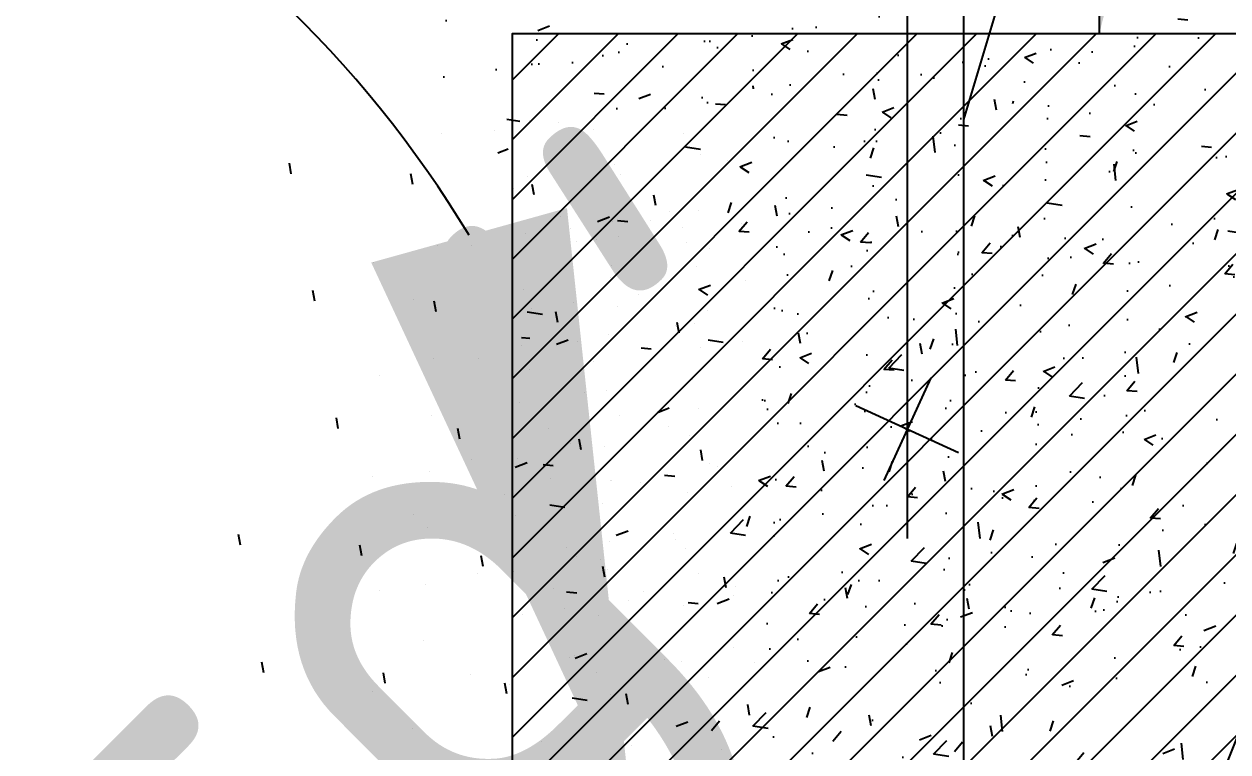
# Model space of a CAD drawing. Header units: inches. Extents: x 0 to 1813292486, y 0 to 3473589894.
# Drawn here: x 600598304 to 600599370, y 3473202282 to 3473202927 of the extents above; entities that cross this region are included whole.
import ezdxf

# ---------------------------------------------------------------- set-up
doc = ezdxf.new("R2010")
doc.units = ezdxf.units.IN
doc.header["$LTSCALE"] = 1000
doc.header["$MEASUREMENT"] = 0
doc.linetypes.add('AX-MALL-GIRD-200$0$DOTE', pattern=[2.4200000000000004, 2, -0.2, 0.02, -0.2])
for name, color, linetype in [('A-Anno-Note', 241, 'Continuous'), ('AX-MALL-DIM-P02$0$A-Anno-Dims', 3, 'Continuous'), ('AX-MALL-DIM-P02$0$A-Detl-Thin', 131, 'Continuous'), ('AX-MALL-GIRD-200$0$A-Grid', 222, 'AX-MALL-GIRD-200$0$DOTE'), ('AX-MALL-P02-200$0$A-Anno-Note', 241, 'Continuous'), ('AX-MALL-WALL-P02$0$A-Anno-Note', 241, 'Continuous'), ('AX-MALL-WALL-P02-QT$0$A-Detl-Patt', 8, 'Continuous'), ('AX-MALL-WALL-P02-QT$0$A-Detl-Thin', 131, 'Continuous'), ('AX-MALL-WALL-P02-QT$0$A-Wall', 2, 'Continuous'), ('AX-MALL-WALL-P02-QT$0$A-Wall-Patt', 13, 'Continuous'), ('AX-MALL-WALL-P02-QT$0$A-Wind', 4, 'Continuous'), ('AX-MALL-ZTKD-P02$0$A-Anno-Note', 241, 'Continuous'), ('PX-MALL-P02-LG$0$P-Exsh', 31, 'Continuous'), ('PX-MALL-P02-LG$0$P-Hydt-Boxx', 221, 'Continuous'), ('SX-MALL-WALL-L-2F~3F$0$S-COLU', 30, 'Continuous'), ('SX-MALL-WALL-L-2F~3F$0$S-PATT-WALL', 83, 'Continuous'), ('SX-MALL-WALL-L-2F~3F$0$单形心', 4, 'Continuous')]:
    doc.layers.add(name, color=color, linetype=linetype)
doc.styles.add('AX-MALL-DIM-P02$0$_TCH_DIM_T3', font='gbenor.shx')
doc.dimstyles.new('AX-MALL-DIM-P02$0$_TCH_ARROW&&180', dxfattribs={"dimtxt": 535.5, "dimasz": 540, "dimexe": 450, "dimexo": 450, "dimgap": 137.25, "dimtad": 1, "dimdec": 0, "dimzin": 0, "dimdsep": 46, "dimtxsty": 'AX-MALL-DIM-P02$0$_TCH_DIM_T3', "dimcen": 0.09, "dimclrt": 7, "dimaunit": 1, "dimadec": 3, "dimazin": 2, "dimtfac": 1, "dimtdec": 0, "dimtix": 1, "dimtmove": 2, "dimatfit": 3, "dimfxl": 500, "dimtolj": 1, "dimtzin": 0, "dimarcsym": 0})

# ---------------------------------------------------------------- blocks, each defined once
blk = doc.blocks.new('AX-MALL-GIRD-200')
at = {"layer": 'AX-MALL-GIRD-200$0$A-Grid'}
blk.add_line((600433117.728895, 3473151036.401026), (600394388.1899457, 3473047072.673945), dxfattribs=at)
blk = doc.blocks.new('AX-MALL-WALL-P02-QT$0$tj')
at = {"layer": 'AX-MALL-WALL-P02-QT$0$A-Detl-Patt'}
h = blk.add_hatch(dxfattribs=at)
h.set_pattern_fill('STEEL', color=256, scale=100.0000000000001, angle=50.43183869082386)
h.set_pattern_definition([(75.00000000004839, (-14278.19445574284, 156289.8254051208), (-153.3407249234246, 41.08752340989569), []), (75.00000000004839, (-14317.88195610046, 156358.5661673546), (-153.3407249234246, 41.08752340989569), [])])
edge = h.paths.add_edge_path()
edge.add_line((88101.273016572, 47666.64152574539), (87883.93542659283, 47459.84604215622))
edge.add_line((87883.93542659283, 47459.84604215622), (91571.54751467705, 43584.64122533798))
edge.add_arc((262949.389629302, 558937.705083496), 543101.4133620498, 251.6057364187558, 260.0288666978238)
edge.add_arc((172180.8466627672, -2862.146247219684), 27099.9982179492, 64.7128659603706, 96.9316049602786, ccw=False)
edge.add_arc((262948.9730309481, 558936.3205539446), 543099.9677998082, 261.6155114784545, 271.7251478115656)
edge.add_line((279298.9759148359, 16082.51663446426), (279298.9759315252, 16382.65274763107))
edge.add_arc((262948.9742454757, 558936.3204835369), 542799.9676941936, 261.62020364125146, 271.7261014454634, ccw=False)
edge.add_arc((172180.8456921196, -2862.14609140989), 27400.00151046549, 64.80631838577902, 96.83815911678944)
edge.add_arc((262949.394896181, 558937.7037490648), 542801.4137571028, 251.6136389015772, 260.02417327084333, ccw=False)
edge.add_line((91737.26096642017, 43845.69257831573), (88101.273016572, 47666.64152574539))
blk.add_lwpolyline([(88103.03003954887, 47737.33037519455), (87813.24658572674, 47461.60306501389), (91543.92713344097, 43541.13421487808, 0.03677856867194786), (168908.9495433569, 23989.2463850975, -0.1416543586965341), (183742.0972260237, 21592.70785188675, 0.04416604653312874), (279348.9759123325, 16034.00206041336), (279348.9759345055, 16434.18465709686, -0.04414427716130016), (183859.0483468771, 21979.79425859451, 0.1405450684183163), (168919.8474783897, 24393.46752309799, -0.03670519880877311), (91764.87840116024, 43889.20268630981), (88103.03007543087, 47737.33033752441)], format="xyb", dxfattribs=at)
blk.add_lwpolyline([(88101.273016572, 47666.64152574539), (87883.93542659283, 47459.84604215622), (91571.54751467705, 43584.64122533798, 0.0367693963449814), (168910.2986617088, 24039.77597379684, -0.1415142461245126), (183756.7420067787, 21641.08926153183, 0.04414024362697595), (279298.9759148359, 16082.51663446426), (279298.9759315252, 16382.65274763107, -0.04412389944666065), (183844.4648458958, 21931.40288829803, 0.1406825130026793), (168918.4574091434, 24342.94360637665, -0.03671436212623864), (91737.26096642017, 43845.69257831573)], format="xyb", close=True, dxfattribs=at)
blk = doc.blocks.new('SX-MALL-WALL-L-2F~3F$0$BANWANG_XINGXIN')
at = {"color": 0}
for points in [[(0.7071067811865476, 0.7071067811865475), (-0.7071067811865477, -0.7071067811865475)], [(-0.7071067811865475, 0.7071067811865476), (0.7071067811865474, -0.7071067811865477)]]:
    blk.add_lwpolyline(points, dxfattribs=at)
blk = doc.blocks.new('SX-MALL-WALL-L-2F~3F')
at = {"layer": 'SX-MALL-WALL-L-2F~3F$0$S-PATT-WALL'}
h = blk.add_hatch(dxfattribs=at)
h.set_pattern_fill('钢筋混凝土', color=256, scale=15, pattern_type=2)
h.set_pattern_definition([(24.56816126897118, (600313218.5869668, 3473130394.142112), (-15.59158027413805, 34.10502345044068), []), (29.56816126897116, (600313218.5869668, 3473130394.142112), (97.53445418546843, -46.37920058067958), [11.25, -123.75]), (334.5681612689711, (600313218.5869668, 3473130394.142112), (19.88439785656707, 112.9961142691283), [9, -99]), (80.01956126897115, (600313226.7148379, 3473130390.277179), (117.4189030114315, 66.61682160370667), [9.5610285, -105.1713168]), (25.7523612689711, (600313229.0597517, 3473130422.254756), (141.3476151987025, -79.15081602295618), [16.87499999999999, -185.6249999999999]), (76.20376126897115, (600313240.8387154, 3473130415.658847), (182.3878363477913, 87.98253884876249), [14.3415432, -157.75695]), (330.7523612689712, (600313229.0597517, 3473130422.254756), (182.3877676883663, 87.98268128173007), [13.5, -148.5]), (0.5681612689711814, (600313240.4978777, 3473130409.990202), (62.82047313484725, -87.84980452382398), [11.25, -123.75]), (305.5681612689711, (600313240.4978777, 3473130409.990202), (72.17288947808169, 89.18848099628539), [9, -99]), (51.01956126897117, (600313245.7329124, 3473130402.669382), (134.9933625481983, 1.338571222877746), [9.5610285, -105.1713168]), (17.06816126897112, (600313218.5869668, 3473130394.142112), (19.14085718805359, 46.15589492260482), [0, -97.8, 0, -100.5, 0, -99.375]), (347.0681612689712, (600313218.5869668, 3473130394.142112), (57.63084703015332, 41.66442752021282), [0, -57.3, 0, -95.55, 0, -37.875]), (307.0681612689711, (600313187.2413683, 3473130405.819267), (73.85473998631473, -31.1234233745879), [0, -37.5, 0, -117, 0, -155.25]), (297.0681612689711, (600313173.1850461, 3473130411.055659), (87.21641675050711, -16.46683789322844), [0, -48.74999999999997, 0, -77.69999999999993, 0, -110.2499999999999])])
h.paths.add_polyline_path([(600397366.1773016, 3473056069.239797), (600398022.1389278, 3473055824.874844), (600398266.5039104, 3473056480.836546), (600397610.5422843, 3473056725.201499)])
at = {"layer": 'SX-MALL-WALL-L-2F~3F$0$S-COLU'}
blk.add_lwpolyline([(600397366.1773016, 3473056069.239797), (600398022.1389278, 3473055824.874844), (600398266.5039104, 3473056480.836546), (600397610.5422843, 3473056725.201499)], close=True, dxfattribs=at)
at = {"layer": 'SX-MALL-WALL-L-2F~3F$0$单形心', "xscale": 50, "yscale": 50, "zscale": 50}
blk.add_blockref('SX-MALL-WALL-L-2F~3F$0$BANWANG_XINGXIN', (600397816.340606, 3473056275.038172), dxfattribs=at)
blk = doc.blocks.new('SX-MALL-WALL-2F~3F')
blk.add_blockref('SX-MALL-WALL-L-2F~3F', (0, 0))
blk = doc.blocks.new('AX-MALL-WALL-P02-QT')
at = {"layer": 'AX-MALL-WALL-P02-QT$0$A-Wall-Patt'}
h = blk.add_hatch(dxfattribs=at)
h.set_pattern_fill('普通砖', color=256, scale=200, style=0)
h.set_pattern_definition([(45, (0, 359.0227), (-353.55353201463, 353.55353201463), [])])
h.paths.add_polyline_path([(600398022.6457005, 3473055826.234976), (600398545.7784114, 3473057230.507473), (600398264.6519673, 3473057335.235323), (600397741.5192564, 3473055930.962825)])
at = {"layer": 'AX-MALL-WALL-P02-QT$0$A-Wall'}
blk.add_line((600397741.5192564, 3473055930.962825), (600398264.6519673, 3473057335.235323), dxfattribs=at)
at = {"layer": 'AX-MALL-WALL-P02-QT$0$A-Detl-Thin'}
blk.add_blockref('SX-MALL-WALL-2F~3F', (0, 0), dxfattribs=at)
at = {"layer": 'AX-MALL-WALL-P02-QT$0$A-Detl-Thin', "rotation": 339.5681613091762}
blk.add_blockref('AX-MALL-WALL-P02-QT$0$tj', (600144118.6961328, 3473128496.287411), dxfattribs=at)
at = {"layer": 'AX-MALL-WALL-P02-QT$0$A-Wind'}
blk.add_blockref('AX-MALL-GIRD-200', (0, 0), dxfattribs=at)
blk = doc.blocks.new('AX-MALL-WALL-P02')
at = {"layer": 'AX-MALL-WALL-P02$0$A-Anno-Note'}
blk.add_blockref('AX-MALL-WALL-P02-QT', (0, 0), dxfattribs=at)
blk = doc.blocks.new('PX-MALL-P02-LG$0$XHS1')
at = {"layer": 'PX-MALL-P02-LG$0$P-Hydt-Boxx', "ltscale": 0.7}
for p, q in [((350.0030006170273, 240), (-332.898939371109, 327.2950124740601)), ((350.0030006170273, 240), (-349.9969996213913, 240)), ((-349.9969997406006, 239.9999995231628), (-349.9969996213913, 60)), ((350.0030003786087, 200), (350.003000497818, 60)), ((350.0030006170273, 60), (-349.996999502182, 60))]:
    blk.add_line(p, q, dxfattribs=at)
blk.add_solid([(350.0030006170273, 240), (350.0030002593994, 60.00000047683716), (-349.9969996213913, 60)], dxfattribs=at)
blk = doc.blocks.new('PX-MALL-P02-LG$0$MHQ')
at = {"layer": 'PX-MALL-P02-LG$0$P-Exsh', "ltscale": 0.7}
h = blk.add_hatch(dxfattribs=at)
h.set_pattern_fill('ANSI31', color=256, scale=25, style=0)
h.set_pattern_definition([(45, (-160019.2306599375, -42228.3236173685), (-28.0633003783411, 28.0633003783411), [])])
h.paths.add_polyline_path([(-75.0000000015425, 185.1731819980414), (75, 185.1731819980414), (75, 35.17318199802685), (-75.0000000015425, 35.17318199802685)])
for points in [[(0, 346.4101615137042), (-200, -1.455191522836685e-11), (200, -1.455191522836685e-11)], [(0, 346.4101615137042), (-200, -1.455191522836685e-11), (200, -1.455191522836685e-11)], [(0, 346.4101615137042), (-200, -1.455191522836685e-11), (200, -1.455191522836685e-11)], [(-75.0000000015425, 185.1731819980414), (75, 185.1731819980414), (75, 35.17318199802685), (-75.0000000015425, 35.17318199802685)]]:
    blk.add_lwpolyline(points, close=True, dxfattribs=at)
blk = doc.blocks.new('PX-MALL-P02-LG$0$20200929200250')
at = {"layer": 'PX-MALL-P02-LG$0$P-Exsh', "ltscale": 0.7, "xscale": 0.6600000001490116, "yscale": 0.6600000001490116, "zscale": 0.6600000001490116}
for p in [(-132.0000001192093, 40), (131.9999997615814, 40)]:
    blk.add_blockref('PX-MALL-P02-LG$0$MHQ', p, dxfattribs=at)
blk = doc.blocks.new('PX-MALL-P02-LG$0$20211220143732')
at = {"layer": 'PX-MALL-P02-LG$0$P-Exsh'}
blk.add_blockref('PX-MALL-P02-LG$0$20200929200250', (-374.9999999407155, 219.6219584928522), dxfattribs=at)
at = {"layer": 'PX-MALL-P02-LG$0$P-Hydt-Boxx', "ltscale": 0.7, "xscale": -1}
blk.add_blockref('PX-MALL-P02-LG$0$XHS1', (-349.9969999989844, 0), dxfattribs=at)
blk = doc.blocks.new('PX-MALL-P02-LG')
at = {"layer": 'PX-MALL-P02-LG$0$P-Exsh', "rotation": 249.5681622394012}
blk.add_blockref('PX-MALL-P02-LG$0$20211220143732', (600398041.6027541, 3473056564.618822), dxfattribs=at)
blk = doc.blocks.new('AX-MALL-ZTKD-P02')
at = {"layer": 'AX-MALL-ZTKD-P02$0$A-Anno-Note'}
blk.add_blockref('AX-MALL-GIRD-200', (0, 0), dxfattribs=at)
blk = doc.blocks.new('*D1058')
at = {"layer": 'AX-MALL-DIM-P02$0$A-Anno-Dims', "color": 0, "lineweight": -2, "transparency": 16777216}
for p, q in [((600397146.5617862, 3473056152.60194), (600397044.9515452, 3473056190.454737)), ((600396289.6767118, 3473055762.067119), (600396327.7653139, 3473055863.589204))]:
    blk.add_line(p, q, dxfattribs=at)
for start, end in [(10.68390933376057, 41.79965733066955), (187.2036419189205, 218.3193899158295), (249.4351379127385, 339.5681613368515)]:
    blk.add_arc((600396523.3046649, 3473056384.783506), 1006.667889118195, start, end, dxfattribs=at)
at = {"layer": 'AX-MALL-DIM-P02$0$A-Anno-Dims', "color": 0, "transparency": 16777216}
for points in [[(600397602.1964252, 3473056563.763551), (600397422.8473039, 3473056579.057102), (600397466.6412115, 3473056033.362963)], [(600395786.5632048, 3473055833.302581), (600395680.450156, 3473055687.906498), (600396169.6949286, 3473055442.265393)]]:
    blk.add_solid(points, dxfattribs=at)
at = {"layer": 'AX-MALL-DIM-P02$0$A-Anno-Dims', "color": 7, "transparency": 16777216, "insert": (600396772.8280356, 3473055837.296213), "char_height": 535.5, "attachment_point": 5, "rotation": 24.501649607197464, "style": 'AX-MALL-DIM-P02$0$_TCH_DIM_T3'}
blk.add_mtext('\\A1;90°7\'59"', dxfattribs=at)
blk = doc.blocks.new('AX-MALL-DIM-P02')
at = {"layer": 'AX-MALL-DIM-P02$0$A-Detl-Thin'}
blk.add_blockref('AX-MALL-ZTKD-P02', (-2.384185791015625e-06, 9.5367431640625e-07), dxfattribs=at)
at = {"layer": 'AX-MALL-DIM-P02$0$A-Anno-Dims'}
dim = blk.add_angular_dim_3p(base=(600397163.9470634, 3473055608.28009), center=(600396523.3046647, 3473056384.783507), p1=(600396131.6063266, 3473055340.743309), p2=(600397568.2514522, 3473055995.510167), dimstyle='AX-MALL-DIM-P02$0$_TCH_ARROW&&180', override={"dimgap": 0}, dxfattribs=at)
dim.commit()
dim.dimension.update_dxf_attribs({"geometry": '*D1058', "text_midpoint": (600396772.8280356, 3473055837.296213), "dimtype": 133, "text_rotation": 24.50164960719746})
blk = doc.blocks.new('AX-MALL-P02-200')
at = {"layer": 'AX-MALL-P02-200$0$A-Anno-Note'}
blk.add_blockref('AX-MALL-WALL-P02', (0, 0), dxfattribs=at)
for name in ['AX-MALL-DIM-P02', 'PX-MALL-P02-LG']:
    blk.add_blockref(name, (0, 0), dxfattribs=at)

msp = doc.modelspace()

# ---------------------------------------------------------------- block references
at = {"layer": 'A-Anno-Note', "rotation": 20.43183869077545}
msp.add_blockref('AX-MALL-P02-200', (1250392458.527329, 9048125.682563305), dxfattribs=at)

doc.saveas('drawing.dxf')
